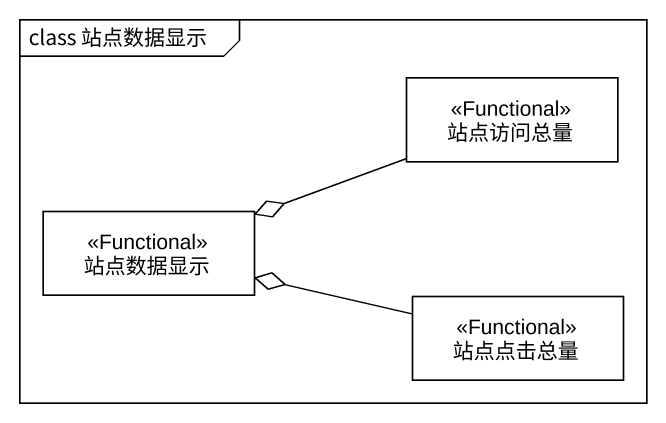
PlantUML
@startuml
mainframe class 站点数据显示
hide circle
hide empty members
class 站点访问总量 <<Functional>>
class 站点数据显示 <<Functional>>
class 站点点击总量 <<Functional>>
站点访问总量 -left-o 站点数据显示
站点点击总量 -left-o 站点数据显示
@enduml
